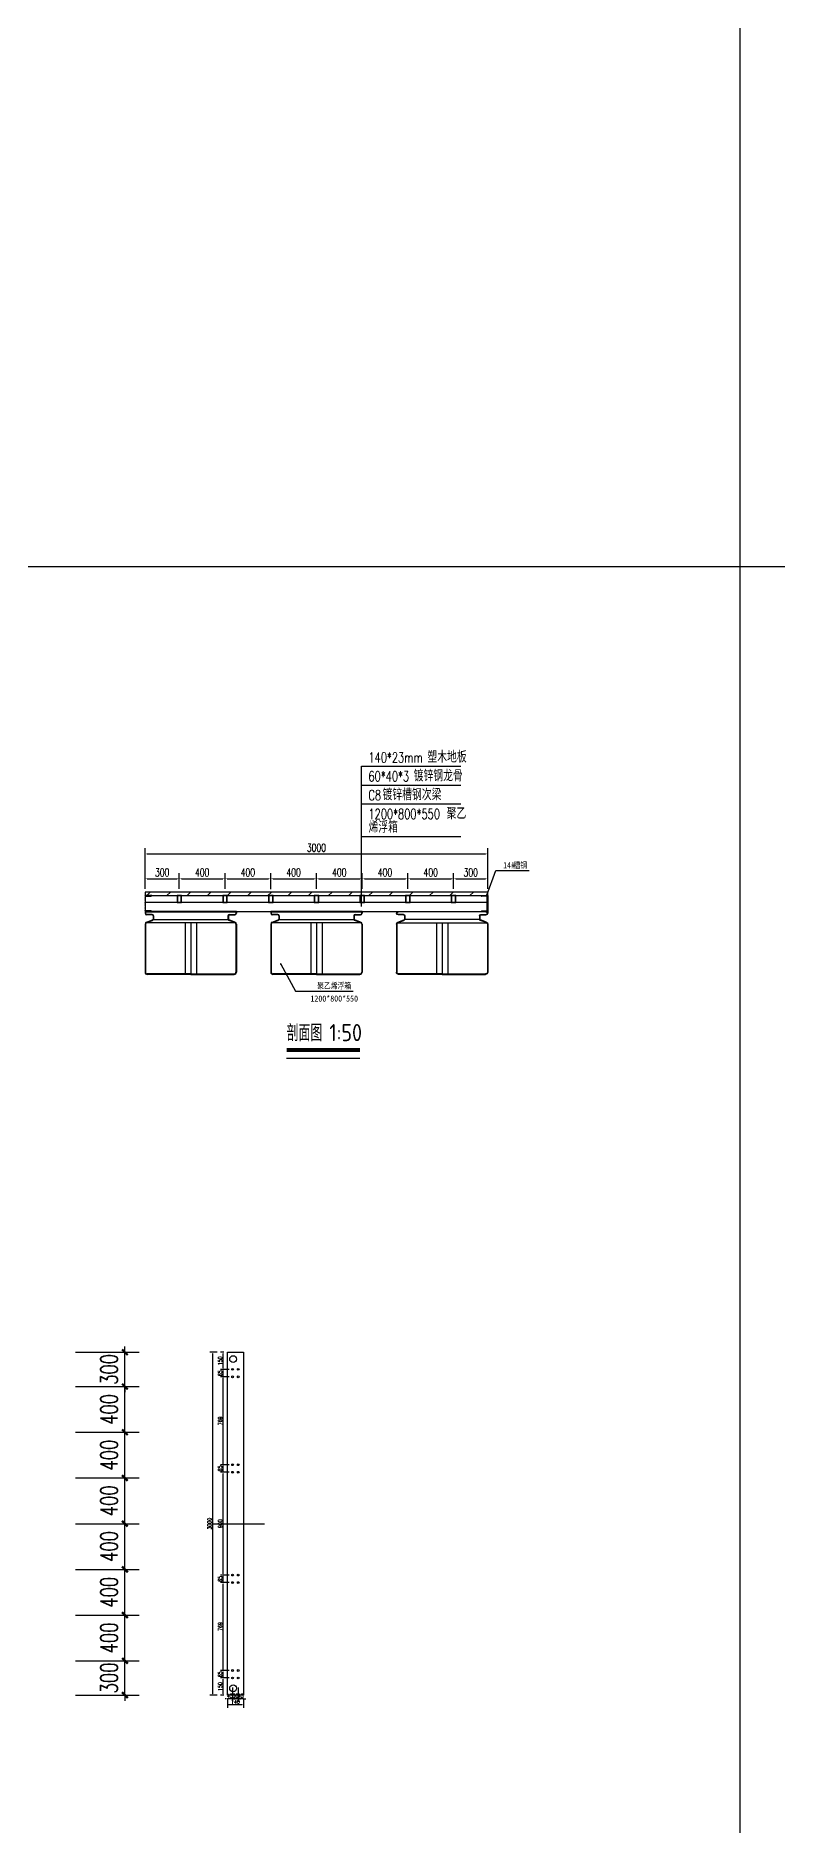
# Model space of a CAD drawing. Extents: x 1254079 to 1500931, y -102737 to 142253.
# Drawn here: x 1321807 to 1328295, y 36525 to 52182 of the extents above; entities that cross this region are included whole.
import ezdxf

# ---------------------------------------------------------------- set-up
doc = ezdxf.new("R2010")
doc.units = 0
doc.header["$LTSCALE"] = 1000
doc.header["$MEASUREMENT"] = 0
for name, color, linetype in [('14#槽钢', 3, 'Continuous'), ('DIM_LEAD', 3, 'Continuous'), ('DIM_SYMB', 3, 'Continuous'), ('PUB_DIM', 3, 'Continuous'), ('PUB_TEXT', 7, 'Continuous'), ('W-STEEL_FRAME钢架', 3, 'Continuous'), ('W-STEEL_KEEL钢龙骨', 5, 'Continuous'), ('W-WOOD_FLOOR木地板', 30, 'Continuous'), ('钢架', 90, 'Continuous')]:
    doc.layers.add(name, color=color, linetype=linetype)
doc.styles.add('-宋体', font='', dxfattribs={"width": 0.8})
doc.styles.add('_TCH_DIM', font='SIMPLEX', dxfattribs={"bigfont": 'GBCBIG'})
doc.styles.add('_TCH_DIM_T3', font='SIMPLEX', dxfattribs={"width": 0.705882, "bigfont": 'GBCBIG'})
doc.styles.get("Standard").update_dxf_attribs({"font": 'gbenor.shx', "bigfont": 'gbcbig.shx'})
doc.styles.add('STANDARD_T3', font='simplex.shx', dxfattribs={"width": 0.7, "bigfont": 'gbcbig.shx'})
doc.styles.get('-宋体').set_extended_font_data('SimSun')
doc.dimstyles.new('_TCH_ARCH&&50', dxfattribs={"dimtxt": 148.75, "dimasz": 50, "dimexe": 125, "dimexo": 150, "dimgap": 63.125, "dimtad": 1, "dimdec": 0, "dimzin": 0, "dimdsep": 46, "dimtxsty": '_TCH_DIM_T3', "dimblk": 'ARCHTICK', "dimcen": 0.09, "dimclrt": 7, "dimazin": 2, "dimtfac": 1, "dimtdec": 0, "dimtix": 1, "dimtmove": 2, "dimatfit": 3, "dimfxl": 0, "dimtolj": 1, "dimtzin": 0, "dimarcsym": 0})
doc.dimstyles.new('W&&10', dxfattribs={"dimtxt": 35, "dimasz": 10, "dimexe": 25, "dimexo": 30, "dimgap": 10, "dimtad": 1, "dimdec": 0, "dimzin": 0, "dimdsep": 46, "dimtxsty": 'STANDARD_T3', "dimcen": 0.09, "dimclrd": 1, "dimclre": 1, "dimclrt": 7, "dimazin": 2, "dimtfac": 1, "dimtdec": 0, "dimtix": 1, "dimtmove": 2, "dimatfit": 3, "dimfxl": 0, "dimtolj": 1, "dimtzin": 0, "dimarcsym": 0})
doc.dimstyles.new('W&&20', dxfattribs={"dimtxt": 70, "dimasz": 20, "dimexe": 50, "dimexo": 60, "dimgap": 20, "dimtad": 1, "dimdec": 0, "dimzin": 0, "dimdsep": 46, "dimtxsty": 'STANDARD_T3', "dimcen": 0.09, "dimclrd": 1, "dimclre": 1, "dimclrt": 7, "dimazin": 2, "dimtfac": 1, "dimtdec": 0, "dimtix": 1, "dimtmove": 2, "dimatfit": 3, "dimfxl": 0, "dimtolj": 1, "dimtzin": 0, "dimarcsym": 0})

# ---------------------------------------------------------------- blocks, each defined once
blk = doc.blocks.new('*U24')
at = {"layer": '14#槽钢'}
blk.add_lwpolyline([(0, 29946), (0, -29946)], dxfattribs=at)
blk = doc.blocks.new('*U25')
at = {"layer": '14#槽钢', "color": 0, "linetype": 'ByBlock', "lineweight": -2, "transparency": 16777216}
blk.add_blockref('*U24', (43523, 0), dxfattribs=at)
blk = doc.blocks.new('*D241')
at = {"layer": 'Defpoints', "color": 0, "transparency": 16777216}
for p in [(1323448, 37813), (1323529, 37813), (1323484, 37663)]:
    blk.add_point(p, dxfattribs=at)
at = {"layer": 'W-STEEL_FRAME钢架', "color": 1, "lineweight": -2, "transparency": 16777216}
for p, q in [((1323499, 37813), (1323423, 37813)), ((1323448, 37673), (1323448, 37803)), ((1323454, 37663), (1323423, 37663))]:
    blk.add_line(p, q, dxfattribs=at)
at = {"layer": 'W-STEEL_FRAME钢架', "color": 1, "transparency": 16777216}
for points in [[(1323446, 37803), (1323449, 37803), (1323448, 37813)], [(1323446, 37673), (1323449, 37673), (1323448, 37663)]]:
    blk.add_solid(points, dxfattribs=at)
at = {"layer": 'W-STEEL_FRAME钢架', "color": 7, "transparency": 16777216, "insert": (1323420, 37738), "char_height": 35, "attachment_point": 5, "rotation": 90, "style": 'STANDARD_T3'}
blk.add_mtext('\\A1;150', dxfattribs=at)
blk = doc.blocks.new('*D242')
at = {"layer": 'Defpoints', "color": 0, "transparency": 16777216}
for p in [(1323448, 37878), (1323529, 37878), (1323529, 37813)]:
    blk.add_point(p, dxfattribs=at)
at = {"layer": 'W-STEEL_FRAME钢架', "color": 1, "lineweight": -2, "transparency": 16777216}
for p, q in [((1323499, 37878), (1323423, 37878)), ((1323499, 37813), (1323423, 37813)), ((1323448, 37823), (1323448, 37868))]:
    blk.add_line(p, q, dxfattribs=at)
at = {"layer": 'W-STEEL_FRAME钢架', "color": 1, "transparency": 16777216}
for points in [[(1323446, 37868), (1323449, 37868), (1323448, 37878)], [(1323446, 37823), (1323449, 37823), (1323448, 37813)]]:
    blk.add_solid(points, dxfattribs=at)
at = {"layer": 'W-STEEL_FRAME钢架', "color": 7, "transparency": 16777216, "insert": (1323420, 37846), "char_height": 35, "attachment_point": 5, "rotation": 90, "style": 'STANDARD_T3'}
blk.add_mtext('\\A1;65', dxfattribs=at)
blk = doc.blocks.new('*D243')
at = {"layer": 'Defpoints', "color": 0, "transparency": 16777216}
for p in [(1323448, 38648), (1323529, 38648), (1323529, 37878)]:
    blk.add_point(p, dxfattribs=at)
at = {"layer": 'W-STEEL_FRAME钢架', "color": 1, "lineweight": -2, "transparency": 16777216}
for p, q in [((1323499, 38648), (1323423, 38648)), ((1323448, 37888), (1323448, 38638)), ((1323499, 37878), (1323423, 37878))]:
    blk.add_line(p, q, dxfattribs=at)
at = {"layer": 'W-STEEL_FRAME钢架', "color": 1, "transparency": 16777216}
for points in [[(1323446, 38638), (1323449, 38638), (1323448, 38648)], [(1323446, 37888), (1323449, 37888), (1323448, 37878)]]:
    blk.add_solid(points, dxfattribs=at)
at = {"layer": 'W-STEEL_FRAME钢架', "color": 7, "transparency": 16777216, "insert": (1323420, 38263), "char_height": 35, "attachment_point": 5, "rotation": 90, "style": 'STANDARD_T3'}
blk.add_mtext('\\A1;769', dxfattribs=at)
blk = doc.blocks.new('*D244')
at = {"layer": 'Defpoints', "color": 0, "transparency": 16777216}
for p in [(1323448, 38713), (1323529, 38713), (1323529, 38648)]:
    blk.add_point(p, dxfattribs=at)
at = {"layer": 'W-STEEL_FRAME钢架', "color": 1, "lineweight": -2, "transparency": 16777216}
for p, q in [((1323499, 38713), (1323423, 38713)), ((1323448, 38658), (1323448, 38703)), ((1323499, 38648), (1323423, 38648))]:
    blk.add_line(p, q, dxfattribs=at)
at = {"layer": 'W-STEEL_FRAME钢架', "color": 1, "transparency": 16777216}
for points in [[(1323446, 38703), (1323449, 38703), (1323448, 38713)], [(1323446, 38658), (1323449, 38658), (1323448, 38648)]]:
    blk.add_solid(points, dxfattribs=at)
at = {"layer": 'W-STEEL_FRAME钢架', "color": 7, "transparency": 16777216, "insert": (1323420, 38680), "char_height": 35, "attachment_point": 5, "rotation": 90, "style": 'STANDARD_T3'}
blk.add_mtext('\\A1;65', dxfattribs=at)
blk = doc.blocks.new('*D245')
at = {"layer": 'Defpoints', "color": 0, "transparency": 16777216}
for p in [(1323448, 39613), (1323529, 39613), (1323529, 38713)]:
    blk.add_point(p, dxfattribs=at)
at = {"layer": 'W-STEEL_FRAME钢架', "color": 1, "lineweight": -2, "transparency": 16777216}
for p, q in [((1323499, 39613), (1323423, 39613)), ((1323448, 38723), (1323448, 39603)), ((1323499, 38713), (1323423, 38713))]:
    blk.add_line(p, q, dxfattribs=at)
at = {"layer": 'W-STEEL_FRAME钢架', "color": 1, "transparency": 16777216}
for points in [[(1323446, 39603), (1323449, 39603), (1323448, 39613)], [(1323446, 38723), (1323449, 38723), (1323448, 38713)]]:
    blk.add_solid(points, dxfattribs=at)
at = {"layer": 'W-STEEL_FRAME钢架', "color": 7, "transparency": 16777216, "insert": (1323420, 39163), "char_height": 35, "attachment_point": 5, "rotation": 90, "style": 'STANDARD_T3'}
blk.add_mtext('\\A1;900', dxfattribs=at)
blk = doc.blocks.new('*D246')
at = {"layer": 'Defpoints', "color": 0, "transparency": 16777216}
for p in [(1323448, 40513), (1323529, 40513), (1323529, 40448)]:
    blk.add_point(p, dxfattribs=at)
at = {"layer": 'W-STEEL_FRAME钢架', "color": 1, "lineweight": -2, "transparency": 16777216}
for p, q in [((1323499, 40513), (1323423, 40513)), ((1323499, 40448), (1323423, 40448)), ((1323448, 40458), (1323448, 40503))]:
    blk.add_line(p, q, dxfattribs=at)
at = {"layer": 'W-STEEL_FRAME钢架', "color": 1, "transparency": 16777216}
for points in [[(1323446, 40503), (1323449, 40503), (1323448, 40513)], [(1323446, 40458), (1323449, 40458), (1323448, 40448)]]:
    blk.add_solid(points, dxfattribs=at)
at = {"layer": 'W-STEEL_FRAME钢架', "color": 7, "transparency": 16777216, "insert": (1323420, 40480), "char_height": 35, "attachment_point": 5, "rotation": 90, "style": 'STANDARD_T3'}
blk.add_mtext('\\A1;65', dxfattribs=at)
blk = doc.blocks.new('*D247')
at = {"layer": 'Defpoints', "color": 0, "transparency": 16777216}
for p in [(1323448, 40663), (1323484, 40663), (1323529, 40513)]:
    blk.add_point(p, dxfattribs=at)
at = {"layer": 'W-STEEL_FRAME钢架', "color": 1, "lineweight": -2, "transparency": 16777216}
for p, q in [((1323454, 40663), (1323423, 40663)), ((1323448, 40523), (1323448, 40653)), ((1323499, 40513), (1323423, 40513))]:
    blk.add_line(p, q, dxfattribs=at)
at = {"layer": 'W-STEEL_FRAME钢架', "color": 1, "transparency": 16777216}
for points in [[(1323446, 40653), (1323449, 40653), (1323448, 40663)], [(1323446, 40523), (1323449, 40523), (1323448, 40513)]]:
    blk.add_solid(points, dxfattribs=at)
at = {"layer": 'W-STEEL_FRAME钢架', "color": 7, "transparency": 16777216, "insert": (1323420, 40588), "char_height": 35, "attachment_point": 5, "rotation": 90, "style": 'STANDARD_T3'}
blk.add_mtext('\\A1;150', dxfattribs=at)
blk = doc.blocks.new('*D248')
at = {"layer": 'Defpoints', "color": 0, "transparency": 16777216}
for p in [(1323484, 37663), (1323484, 37578), (1323624, 37663)]:
    blk.add_point(p, dxfattribs=at)
at = {"layer": 'W-STEEL_FRAME钢架', "color": 1, "lineweight": -2, "transparency": 16777216}
for p, q in [((1323484, 37633), (1323484, 37553)), ((1323614, 37578), (1323494, 37578)), ((1323624, 37633), (1323624, 37553))]:
    blk.add_line(p, q, dxfattribs=at)
at = {"layer": 'W-STEEL_FRAME钢架', "color": 1, "transparency": 16777216}
for points in [[(1323494, 37579), (1323494, 37576), (1323484, 37578)], [(1323614, 37579), (1323614, 37576), (1323624, 37578)]]:
    blk.add_solid(points, dxfattribs=at)
at = {"layer": 'W-STEEL_FRAME钢架', "color": 7, "transparency": 16777216, "insert": (1323554, 37605), "char_height": 35, "attachment_point": 5, "style": 'STANDARD_T3'}
blk.add_mtext('\\A1;140', dxfattribs=at)
blk = doc.blocks.new('*D249')
at = {"layer": 'Defpoints', "color": 0, "transparency": 16777216}
for p in [(1323579, 37813), (1323579, 37630), (1323624, 37663)]:
    blk.add_point(p, dxfattribs=at)
at = {"layer": 'W-STEEL_FRAME钢架', "color": 1, "lineweight": -2, "transparency": 16777216}
for p, q in [((1323569, 37630), (1323559, 37630)), ((1323579, 37730), (1323579, 37605)), ((1323624, 37630), (1323579, 37630)), ((1323624, 37633), (1323624, 37605)), ((1323634, 37630), (1323644, 37630))]:
    blk.add_line(p, q, dxfattribs=at)
at = {"layer": 'W-STEEL_FRAME钢架', "color": 1, "transparency": 16777216}
for points in [[(1323569, 37632), (1323569, 37629), (1323579, 37630)], [(1323634, 37632), (1323634, 37629), (1323624, 37630)]]:
    blk.add_solid(points, dxfattribs=at)
at = {"layer": 'W-STEEL_FRAME钢架', "color": 7, "transparency": 16777216, "insert": (1323601, 37658), "char_height": 35, "attachment_point": 5, "style": 'STANDARD_T3'}
blk.add_mtext('\\A1;45', dxfattribs=at)
blk = doc.blocks.new('*D250')
at = {"layer": 'Defpoints', "color": 0, "transparency": 16777216}
for p in [(1323529, 37813), (1323579, 37813), (1323529, 37630)]:
    blk.add_point(p, dxfattribs=at)
at = {"layer": 'W-STEEL_FRAME钢架', "color": 1, "lineweight": -2, "transparency": 16777216}
for p, q in [((1323519, 37630), (1323509, 37630)), ((1323529, 37730), (1323529, 37605)), ((1323579, 37630), (1323529, 37630)), ((1323579, 37730), (1323579, 37605)), ((1323589, 37630), (1323599, 37630))]:
    blk.add_line(p, q, dxfattribs=at)
at = {"layer": 'W-STEEL_FRAME钢架', "color": 1, "transparency": 16777216}
for points in [[(1323519, 37632), (1323519, 37629), (1323529, 37630)], [(1323589, 37632), (1323589, 37629), (1323579, 37630)]]:
    blk.add_solid(points, dxfattribs=at)
at = {"layer": 'W-STEEL_FRAME钢架', "color": 7, "transparency": 16777216, "insert": (1323554, 37658), "char_height": 35, "attachment_point": 5, "style": 'STANDARD_T3'}
blk.add_mtext('\\A1;50', dxfattribs=at)
blk = doc.blocks.new('*D171')
at = {"layer": 'Defpoints', "color": 0, "transparency": 16777216}
for p in [(1323529, 37813), (1323484, 37663), (1323484, 37630)]:
    blk.add_point(p, dxfattribs=at)
at = {"layer": 'W-STEEL_FRAME钢架', "color": 1, "lineweight": -2, "transparency": 16777216}
for p, q in [((1323474, 37630), (1323464, 37630)), ((1323484, 37633), (1323484, 37605)), ((1323529, 37630), (1323484, 37630)), ((1323529, 37730), (1323529, 37605)), ((1323539, 37630), (1323549, 37630))]:
    blk.add_line(p, q, dxfattribs=at)
at = {"layer": 'W-STEEL_FRAME钢架', "color": 1, "transparency": 16777216}
for points in [[(1323474, 37632), (1323474, 37629), (1323484, 37630)], [(1323539, 37632), (1323539, 37629), (1323529, 37630)]]:
    blk.add_solid(points, dxfattribs=at)
at = {"layer": 'W-STEEL_FRAME钢架', "color": 7, "transparency": 16777216, "insert": (1323506, 37658), "char_height": 35, "attachment_point": 5, "style": 'STANDARD_T3'}
blk.add_mtext('\\A1;45', dxfattribs=at)
blk = doc.blocks.new('*D172')
at = {"layer": 'Defpoints', "color": 0, "transparency": 16777216}
for p in [(1323355, 40663), (1323423, 40663), (1323423, 37663)]:
    blk.add_point(p, dxfattribs=at)
at = {"layer": 'W-STEEL_FRAME钢架', "color": 1, "lineweight": -2, "transparency": 16777216}
for p, q in [((1323393, 40663), (1323330, 40663)), ((1323355, 37673), (1323355, 40653)), ((1323393, 37663), (1323330, 37663))]:
    blk.add_line(p, q, dxfattribs=at)
at = {"layer": 'W-STEEL_FRAME钢架', "color": 1, "transparency": 16777216}
for points in [[(1323353, 40653), (1323356, 40653), (1323355, 40663)], [(1323353, 37673), (1323356, 37673), (1323355, 37663)]]:
    blk.add_solid(points, dxfattribs=at)
at = {"layer": 'W-STEEL_FRAME钢架', "color": 7, "transparency": 16777216, "insert": (1323327, 39163), "char_height": 35, "attachment_point": 5, "rotation": 90, "style": 'STANDARD_T3'}
blk.add_mtext('\\A1;3000', dxfattribs=at)
blk = doc.blocks.new('*D251')
at = {"layer": 'Defpoints', "color": 0, "transparency": 16777216}
for p in [(1323448, 39678), (1323529, 39678), (1323529, 39613)]:
    blk.add_point(p, dxfattribs=at)
at = {"layer": 'W-STEEL_FRAME钢架', "color": 1, "lineweight": -2, "transparency": 16777216}
for p, q in [((1323499, 39678), (1323423, 39678)), ((1323499, 39613), (1323423, 39613)), ((1323448, 39623), (1323448, 39668))]:
    blk.add_line(p, q, dxfattribs=at)
at = {"layer": 'W-STEEL_FRAME钢架', "color": 1, "transparency": 16777216}
for points in [[(1323446, 39668), (1323449, 39668), (1323448, 39678)], [(1323446, 39623), (1323449, 39623), (1323448, 39613)]]:
    blk.add_solid(points, dxfattribs=at)
at = {"layer": 'W-STEEL_FRAME钢架', "color": 7, "transparency": 16777216, "insert": (1323420, 39646), "char_height": 35, "attachment_point": 5, "rotation": 90, "style": 'STANDARD_T3'}
blk.add_mtext('\\A1;65', dxfattribs=at)
blk = doc.blocks.new('*D252')
at = {"layer": 'Defpoints', "color": 0, "transparency": 16777216}
for p in [(1323448, 40448), (1323484, 40448), (1323529, 39678)]:
    blk.add_point(p, dxfattribs=at)
at = {"layer": 'W-STEEL_FRAME钢架', "color": 1, "lineweight": -2, "transparency": 16777216}
for p, q in [((1323454, 40448), (1323423, 40448)), ((1323448, 39688), (1323448, 40438)), ((1323499, 39678), (1323423, 39678))]:
    blk.add_line(p, q, dxfattribs=at)
at = {"layer": 'W-STEEL_FRAME钢架', "color": 1, "transparency": 16777216}
for points in [[(1323446, 40438), (1323449, 40438), (1323448, 40448)], [(1323446, 39688), (1323449, 39688), (1323448, 39678)]]:
    blk.add_solid(points, dxfattribs=at)
at = {"layer": 'W-STEEL_FRAME钢架', "color": 7, "transparency": 16777216, "insert": (1323420, 40063), "char_height": 35, "attachment_point": 5, "rotation": 90, "style": 'STANDARD_T3'}
blk.add_mtext('\\A1;769', dxfattribs=at)
blk = doc.blocks.new('14a槽钢')
at = {"layer": '钢架'}
h = blk.add_hatch(dxfattribs=at)
h.set_pattern_fill('STEEL', color=4, scale=10)
h.set_pattern_definition([(50.389312, (-1352470.2, 1293523.579), (-9.2899201, 11.2253202), []), (50.389312, (-1352470.2, 1293531.516), (-9.2899201, 11.2253202), [])])
edge = h.paths.add_edge_path()
edge.add_ellipse((-1332250, 1115678), major_axis=(-3.26, 5.03), ratio=0.900468, start_angle=55.3931, end_angle=130.6069)
edge.add_line((-1332252, 1115673), (-1332208, 1115673))
edge.add_ellipse((-1332208, 1115667), major_axis=(0, 6), ratio=0.827586, start_angle=270, end_angle=360, ccw=False)
edge.add_line((-1332203, 1115667), (-1332203, 1115551))
edge.add_ellipse((-1332208, 1115551), major_axis=(0, 6), ratio=0.827586, start_angle=180, end_angle=270, ccw=False)
edge.add_line((-1332208, 1115545), (-1332251, 1115545))
edge.add_ellipse((-1332250, 1115540), major_axis=(3.82, 3.82), ratio=1, start_angle=49.2445, end_angle=141.5341)
edge.add_line((-1332256, 1115539), (-1332198, 1115539))
edge.add_line((-1332198, 1115539), (-1332198, 1115679))
edge.add_line((-1332198, 1115679), (-1332256, 1115679))
for p, q in [((-1332256, 1115679, 0), (-1332198, 1115679, 0)), ((-1332208, 1115673, 0), (-1332251, 1115673, 0)), ((-1332246, 1115679, 0), (-1332246, 1115679, 0)), ((-1332203, 1115551, 0), (-1332203, 1115667, 0)), ((-1332198, 1115679, 0), (-1332198, 1115539, 0)), ((-1332198, 1115539, 0), (-1332256, 1115539, 0)), ((-1332251, 1115545, 0), (-1332208, 1115545, 0)), ((-1332246, 1115539, 0), (-1332246, 1115539, 0))]:
    blk.add_line(p, q, dxfattribs=at)
for centre, start_param, end_param in [((-1332251, 1115679, 0), 1.570796, 3.141593), ((-1332208, 1115667, 0), 4.712389, 6.283185), ((-1332208, 1115667, 0), 4.712389, 6.283185), ((-1332251, 1115539, 0), 0, 1.570796), ((-1332208, 1115551, 0), 3.141593, 4.712389)]:
    blk.add_ellipse(centre, major_axis=(0, 6), ratio=0.827586, start_param=start_param, end_param=end_param, dxfattribs=at)
blk = doc.blocks.new('*D154')
at = {"color": 1, "lineweight": -2, "transparency": 16777216}
for p, q in [((1322763, 44749), (1322763, 45073)), ((1322783, 45023), (1325743, 45023)), ((1325763, 44749), (1325763, 45073))]:
    blk.add_line(p, q, dxfattribs=at)
at = {"color": 1, "transparency": 16777216}
for points in [[(1322783, 45026), (1322783, 45020), (1322763, 45023)], [(1325743, 45026), (1325743, 45020), (1325763, 45023)]]:
    blk.add_solid(points, dxfattribs=at)
at = {"layer": 'Defpoints', "color": 0, "transparency": 16777216}
for p in [(1325763, 45023), (1322763, 44689), (1325763, 44689)]:
    blk.add_point(p, dxfattribs=at)
at = {"color": 7, "transparency": 16777216, "insert": (1324263, 45078), "char_height": 70, "attachment_point": 5, "style": 'STANDARD_T3'}
blk.add_mtext('\\A1;3000', dxfattribs=at)
blk = doc.blocks.new('ganglonggu')
at = {"layer": 'W-STEEL_KEEL钢龙骨'}
for points in [[(-1338169, 1115605), (-1338129, 1115605), (-1338129, 1115665), (-1338169, 1115665)], [(-1338166, 1115608), (-1338132, 1115608), (-1338132, 1115662), (-1338166, 1115662)]]:
    blk.add_lwpolyline(points, close=True, dxfattribs=at)
blk = doc.blocks.new('*U34')
blk.add_blockref('ganglonggu', (1338149, -1115635))
blk = doc.blocks.new('*U35')
at = {"layer": 'W-STEEL_KEEL钢龙骨', "color": 0, "linetype": 'ByBlock', "lineweight": -2}
for p in [(0, 0), (400, 0), (800, 0), (1200, 0), (1600, 0), (2000, 0)]:
    blk.add_blockref('*U34', p, dxfattribs=at)
at = {"layer": 'W-STEEL_KEEL钢龙骨', "color": 0, "linetype": 'ByBlock', "lineweight": -2, "transparency": 16777216}
blk.add_blockref('*U34', (2400, 0), dxfattribs=at)
blk = doc.blocks.new('*D155')
at = {"layer": 'Defpoints', "color": 0, "transparency": 16777216}
for p in [(1323063, 44806), (1322763, 44659), (1323063, 44659)]:
    blk.add_point(p, dxfattribs=at)
at = {"layer": 'PUB_DIM', "color": 1, "lineweight": -2, "transparency": 16777216}
for p, q in [((1322763, 44719), (1322763, 44856)), ((1322783, 44806), (1323043, 44806)), ((1323063, 44719), (1323063, 44856))]:
    blk.add_line(p, q, dxfattribs=at)
at = {"layer": 'PUB_DIM', "color": 1, "transparency": 16777216}
for points in [[(1322783, 44809), (1322783, 44802), (1322763, 44806)], [(1323043, 44809), (1323043, 44802), (1323063, 44806)]]:
    blk.add_solid(points, dxfattribs=at)
at = {"layer": 'PUB_DIM', "color": 7, "transparency": 16777216, "insert": (1322913, 44861), "char_height": 70, "attachment_point": 5, "style": 'STANDARD_T3'}
blk.add_mtext('\\A1;300', dxfattribs=at)
blk = doc.blocks.new('*D156')
at = {"layer": 'Defpoints', "color": 0, "transparency": 16777216}
for p in [(1323463, 44806), (1323063, 44659), (1323463, 44659)]:
    blk.add_point(p, dxfattribs=at)
at = {"layer": 'PUB_DIM', "color": 1, "lineweight": -2, "transparency": 16777216}
for p, q in [((1323063, 44719), (1323063, 44856)), ((1323083, 44806), (1323443, 44806)), ((1323463, 44719), (1323463, 44856))]:
    blk.add_line(p, q, dxfattribs=at)
at = {"layer": 'PUB_DIM', "color": 1, "transparency": 16777216}
for points in [[(1323083, 44809), (1323083, 44802), (1323063, 44806)], [(1323443, 44809), (1323443, 44802), (1323463, 44806)]]:
    blk.add_solid(points, dxfattribs=at)
at = {"layer": 'PUB_DIM', "color": 7, "transparency": 16777216, "insert": (1323263, 44861), "char_height": 70, "attachment_point": 5, "style": 'STANDARD_T3'}
blk.add_mtext('\\A1;400', dxfattribs=at)
blk = doc.blocks.new('*D157')
at = {"layer": 'Defpoints', "color": 0, "transparency": 16777216}
for p in [(1323863, 44806), (1323463, 44659), (1323863, 44656)]:
    blk.add_point(p, dxfattribs=at)
at = {"layer": 'PUB_DIM', "color": 1, "lineweight": -2, "transparency": 16777216}
for p, q in [((1323463, 44719), (1323463, 44856)), ((1323483, 44806), (1323843, 44806)), ((1323863, 44716), (1323863, 44856))]:
    blk.add_line(p, q, dxfattribs=at)
at = {"layer": 'PUB_DIM', "color": 1, "transparency": 16777216}
for points in [[(1323483, 44809), (1323483, 44802), (1323463, 44806)], [(1323843, 44809), (1323843, 44802), (1323863, 44806)]]:
    blk.add_solid(points, dxfattribs=at)
at = {"layer": 'PUB_DIM', "color": 7, "transparency": 16777216, "insert": (1323663, 44861), "char_height": 70, "attachment_point": 5, "style": 'STANDARD_T3'}
blk.add_mtext('\\A1;400', dxfattribs=at)
blk = doc.blocks.new('*D158')
at = {"layer": 'Defpoints', "color": 0, "transparency": 16777216}
for p in [(1324263, 44806), (1323863, 44656), (1324263, 44659)]:
    blk.add_point(p, dxfattribs=at)
at = {"layer": 'PUB_DIM', "color": 1, "lineweight": -2, "transparency": 16777216}
for p, q in [((1323863, 44716), (1323863, 44856)), ((1323883, 44806), (1324243, 44806)), ((1324263, 44719), (1324263, 44856))]:
    blk.add_line(p, q, dxfattribs=at)
at = {"layer": 'PUB_DIM', "color": 1, "transparency": 16777216}
for points in [[(1323883, 44809), (1323883, 44802), (1323863, 44806)], [(1324243, 44809), (1324243, 44802), (1324263, 44806)]]:
    blk.add_solid(points, dxfattribs=at)
at = {"layer": 'PUB_DIM', "color": 7, "transparency": 16777216, "insert": (1324063, 44861), "char_height": 70, "attachment_point": 5, "style": 'STANDARD_T3'}
blk.add_mtext('\\A1;400', dxfattribs=at)
blk = doc.blocks.new('*D159')
at = {"layer": 'Defpoints', "color": 0, "transparency": 16777216}
for p in [(1324663, 44806), (1324263, 44659), (1324663, 44659)]:
    blk.add_point(p, dxfattribs=at)
at = {"layer": 'PUB_DIM', "color": 1, "lineweight": -2, "transparency": 16777216}
for p, q in [((1324263, 44719), (1324263, 44856)), ((1324283, 44806), (1324643, 44806)), ((1324663, 44719), (1324663, 44856))]:
    blk.add_line(p, q, dxfattribs=at)
at = {"layer": 'PUB_DIM', "color": 1, "transparency": 16777216}
for points in [[(1324283, 44809), (1324283, 44802), (1324263, 44806)], [(1324643, 44809), (1324643, 44802), (1324663, 44806)]]:
    blk.add_solid(points, dxfattribs=at)
at = {"layer": 'PUB_DIM', "color": 7, "transparency": 16777216, "insert": (1324463, 44861), "char_height": 70, "attachment_point": 5, "style": 'STANDARD_T3'}
blk.add_mtext('\\A1;400', dxfattribs=at)
blk = doc.blocks.new('*D160')
at = {"layer": 'Defpoints', "color": 0, "transparency": 16777216}
for p in [(1325063, 44806), (1324663, 44659), (1325063, 44659)]:
    blk.add_point(p, dxfattribs=at)
at = {"layer": 'PUB_DIM', "color": 1, "lineweight": -2, "transparency": 16777216}
for p, q in [((1324663, 44719), (1324663, 44856)), ((1324683, 44806), (1325043, 44806)), ((1325063, 44719), (1325063, 44856))]:
    blk.add_line(p, q, dxfattribs=at)
at = {"layer": 'PUB_DIM', "color": 1, "transparency": 16777216}
for points in [[(1324683, 44809), (1324683, 44802), (1324663, 44806)], [(1325043, 44809), (1325043, 44802), (1325063, 44806)]]:
    blk.add_solid(points, dxfattribs=at)
at = {"layer": 'PUB_DIM', "color": 7, "transparency": 16777216, "insert": (1324863, 44861), "char_height": 70, "attachment_point": 5, "style": 'STANDARD_T3'}
blk.add_mtext('\\A1;400', dxfattribs=at)
blk = doc.blocks.new('*D161')
at = {"layer": 'Defpoints', "color": 0, "transparency": 16777216}
for p in [(1325463, 44806), (1325063, 44659), (1325463, 44659)]:
    blk.add_point(p, dxfattribs=at)
at = {"layer": 'PUB_DIM', "color": 1, "lineweight": -2, "transparency": 16777216}
for p, q in [((1325063, 44719), (1325063, 44856)), ((1325083, 44806), (1325443, 44806)), ((1325463, 44719), (1325463, 44856))]:
    blk.add_line(p, q, dxfattribs=at)
at = {"layer": 'PUB_DIM', "color": 1, "transparency": 16777216}
for points in [[(1325083, 44809), (1325083, 44802), (1325063, 44806)], [(1325443, 44809), (1325443, 44802), (1325463, 44806)]]:
    blk.add_solid(points, dxfattribs=at)
at = {"layer": 'PUB_DIM', "color": 7, "transparency": 16777216, "insert": (1325263, 44861), "char_height": 70, "attachment_point": 5, "style": 'STANDARD_T3'}
blk.add_mtext('\\A1;400', dxfattribs=at)
blk = doc.blocks.new('*D162')
at = {"layer": 'Defpoints', "color": 0, "transparency": 16777216}
for p in [(1325763, 44806), (1325463, 44659), (1325763, 44659)]:
    blk.add_point(p, dxfattribs=at)
at = {"layer": 'PUB_DIM', "color": 1, "lineweight": -2, "transparency": 16777216}
for p, q in [((1325463, 44719), (1325463, 44856)), ((1325483, 44806), (1325743, 44806)), ((1325763, 44719), (1325763, 44856))]:
    blk.add_line(p, q, dxfattribs=at)
at = {"layer": 'PUB_DIM', "color": 1, "transparency": 16777216}
for points in [[(1325483, 44809), (1325483, 44802), (1325463, 44806)], [(1325743, 44809), (1325743, 44802), (1325763, 44806)]]:
    blk.add_solid(points, dxfattribs=at)
at = {"layer": 'PUB_DIM', "color": 7, "transparency": 16777216, "insert": (1325613, 44861), "char_height": 70, "attachment_point": 5, "style": 'STANDARD_T3'}
blk.add_mtext('\\A1;300', dxfattribs=at)
blk = doc.blocks.new('_ArchTick')
at = {"color": 0, "linetype": 'ByBlock', "const_width": 0.4}
blk.add_lwpolyline([(-0.5, -0.5), (0.5, 0.5)], dxfattribs=at)
blk = doc.blocks.new('*D1126')
at = {"layer": 'Defpoints', "color": 0, "transparency": 16777216}
for p in [(1322006, 37963), (1322587, 37963), (1322006, 37663)]:
    blk.add_point(p, dxfattribs=at)
at = {"layer": 'PUB_DIM', "color": 0, "lineweight": -2, "transparency": 16777216}
for p, q in [((1322156, 37963), (1322712, 37963)), ((1322587, 37963), (1322587, 38013)), ((1322587, 37663), (1322587, 37963)), ((1322156, 37663), (1322712, 37663)), ((1322587, 37663), (1322587, 37613))]:
    blk.add_line(p, q, dxfattribs=at)
at = {"layer": 'PUB_DIM', "color": 0, "lineweight": -2, "transparency": 16777216, "xscale": 50, "yscale": 50, "zscale": 50}
for p, rotation in [((1322587, 37963), 269.9992561467271), ((1322587, 37663), 89.9992561467271)]:
    blk.add_blockref('_ArchTick', p, dxfattribs=dict(at, rotation=rotation))
at = {"layer": 'PUB_DIM', "color": 7, "transparency": 16777216, "insert": (1322449, 37813), "char_height": 148.8, "attachment_point": 5, "rotation": 89.9993, "style": '_TCH_DIM_T3'}
blk.add_mtext('\\A1;300', dxfattribs=at)
blk = doc.blocks.new('*D1127')
at = {"layer": 'Defpoints', "color": 0, "transparency": 16777216}
for p in [(1322006, 38363), (1322587, 38363), (1322006, 37963)]:
    blk.add_point(p, dxfattribs=at)
at = {"layer": 'PUB_DIM', "color": 0, "lineweight": -2, "transparency": 16777216}
for p, q in [((1322156, 38363), (1322712, 38363)), ((1322587, 37963), (1322587, 38363)), ((1322156, 37963), (1322712, 37963))]:
    blk.add_line(p, q, dxfattribs=at)
at = {"layer": 'PUB_DIM', "color": 0, "lineweight": -2, "transparency": 16777216, "xscale": 50, "yscale": 50, "zscale": 50}
for p, rotation in [((1322587, 38363), 89.99925614672695), ((1322587, 37963), 269.999256146727)]:
    blk.add_blockref('_ArchTick', p, dxfattribs=dict(at, rotation=rotation))
at = {"layer": 'PUB_DIM', "color": 7, "transparency": 16777216, "insert": (1322449, 38163), "char_height": 148.8, "attachment_point": 5, "rotation": 89.9993, "style": '_TCH_DIM_T3'}
blk.add_mtext('\\A1;400', dxfattribs=at)
blk = doc.blocks.new('*D1128')
at = {"layer": 'Defpoints', "color": 0, "transparency": 16777216}
for p in [(1322006, 38763), (1322587, 38763), (1322006, 38363)]:
    blk.add_point(p, dxfattribs=at)
at = {"layer": 'PUB_DIM', "color": 0, "lineweight": -2, "transparency": 16777216}
for p, q in [((1322156, 38763), (1322712, 38763)), ((1322587, 38363), (1322587, 38763)), ((1322156, 38363), (1322712, 38363))]:
    blk.add_line(p, q, dxfattribs=at)
at = {"layer": 'PUB_DIM', "color": 0, "lineweight": -2, "transparency": 16777216, "xscale": 50, "yscale": 50, "zscale": 50}
for p, rotation in [((1322587, 38763), 89.99925614673225), ((1322587, 38363), 269.9992561467323)]:
    blk.add_blockref('_ArchTick', p, dxfattribs=dict(at, rotation=rotation))
at = {"layer": 'PUB_DIM', "color": 7, "transparency": 16777216, "insert": (1322449, 38563), "char_height": 148.8, "attachment_point": 5, "rotation": 89.9993, "style": '_TCH_DIM_T3'}
blk.add_mtext('\\A1;400', dxfattribs=at)
blk = doc.blocks.new('*D1129')
at = {"layer": 'Defpoints', "color": 0, "transparency": 16777216}
for p in [(1322006, 39163), (1322587, 39163), (1322006, 38763)]:
    blk.add_point(p, dxfattribs=at)
at = {"layer": 'PUB_DIM', "color": 0, "lineweight": -2, "transparency": 16777216}
for p, q in [((1322156, 39163), (1322712, 39163)), ((1322587, 38763), (1322587, 39163)), ((1322156, 38763), (1322712, 38763))]:
    blk.add_line(p, q, dxfattribs=at)
at = {"layer": 'PUB_DIM', "color": 0, "lineweight": -2, "transparency": 16777216, "xscale": 50, "yscale": 50, "zscale": 50}
for p, rotation in [((1322587, 39163), 89.99925614673371), ((1322587, 38763), 269.9992561467337)]:
    blk.add_blockref('_ArchTick', p, dxfattribs=dict(at, rotation=rotation))
at = {"layer": 'PUB_DIM', "color": 7, "transparency": 16777216, "insert": (1322449, 38963), "char_height": 148.8, "attachment_point": 5, "rotation": 89.9993, "style": '_TCH_DIM_T3'}
blk.add_mtext('\\A1;400', dxfattribs=at)
blk = doc.blocks.new('*D1130')
at = {"layer": 'Defpoints', "color": 0, "transparency": 16777216}
for p in [(1322006, 39563), (1322587, 39563), (1322006, 39163)]:
    blk.add_point(p, dxfattribs=at)
at = {"layer": 'PUB_DIM', "color": 0, "lineweight": -2, "transparency": 16777216}
for p, q in [((1322156, 39563), (1322712, 39563)), ((1322587, 39163), (1322587, 39563)), ((1322156, 39163), (1322712, 39163))]:
    blk.add_line(p, q, dxfattribs=at)
at = {"layer": 'PUB_DIM', "color": 0, "lineweight": -2, "transparency": 16777216, "xscale": 50, "yscale": 50, "zscale": 50}
for p, rotation in [((1322587, 39563), 89.99925614673371), ((1322587, 39163), 269.9992561467337)]:
    blk.add_blockref('_ArchTick', p, dxfattribs=dict(at, rotation=rotation))
at = {"layer": 'PUB_DIM', "color": 7, "transparency": 16777216, "insert": (1322449, 39363), "char_height": 148.8, "attachment_point": 5, "rotation": 89.9993, "style": '_TCH_DIM_T3'}
blk.add_mtext('\\A1;400', dxfattribs=at)
blk = doc.blocks.new('*D1131')
at = {"layer": 'Defpoints', "color": 0, "transparency": 16777216}
for p in [(1322006, 39963), (1322587, 39963), (1322006, 39563)]:
    blk.add_point(p, dxfattribs=at)
at = {"layer": 'PUB_DIM', "color": 0, "lineweight": -2, "transparency": 16777216}
for p, q in [((1322156, 39963), (1322712, 39963)), ((1322587, 39563), (1322587, 39963)), ((1322156, 39563), (1322712, 39563))]:
    blk.add_line(p, q, dxfattribs=at)
at = {"layer": 'PUB_DIM', "color": 0, "lineweight": -2, "transparency": 16777216, "xscale": 50, "yscale": 50, "zscale": 50}
for p, rotation in [((1322587, 39963), 89.9992561467015), ((1322587, 39563), 269.9992561467015)]:
    blk.add_blockref('_ArchTick', p, dxfattribs=dict(at, rotation=rotation))
at = {"layer": 'PUB_DIM', "color": 7, "transparency": 16777216, "insert": (1322449, 39763), "char_height": 148.8, "attachment_point": 5, "rotation": 89.9993, "style": '_TCH_DIM_T3'}
blk.add_mtext('\\A1;400', dxfattribs=at)
blk = doc.blocks.new('*D1132')
at = {"layer": 'Defpoints', "color": 0, "transparency": 16777216}
for p in [(1322006, 40363), (1322587, 40363), (1322006, 39963)]:
    blk.add_point(p, dxfattribs=at)
at = {"layer": 'PUB_DIM', "color": 0, "lineweight": -2, "transparency": 16777216}
for p, q in [((1322156, 40363), (1322712, 40363)), ((1322587, 39963), (1322587, 40363)), ((1322156, 39963), (1322712, 39963))]:
    blk.add_line(p, q, dxfattribs=at)
at = {"layer": 'PUB_DIM', "color": 0, "lineweight": -2, "transparency": 16777216, "xscale": 50, "yscale": 50, "zscale": 50}
for p, rotation in [((1322587, 40363), 89.99925614673093), ((1322587, 39963), 269.9992561467309)]:
    blk.add_blockref('_ArchTick', p, dxfattribs=dict(at, rotation=rotation))
at = {"layer": 'PUB_DIM', "color": 7, "transparency": 16777216, "insert": (1322449, 40163), "char_height": 148.8, "attachment_point": 5, "rotation": 89.9993, "style": '_TCH_DIM_T3'}
blk.add_mtext('\\A1;400', dxfattribs=at)
blk = doc.blocks.new('*D1133')
at = {"layer": 'Defpoints', "color": 0, "transparency": 16777216}
for p in [(1322006, 40663), (1322587, 40663), (1322006, 40363)]:
    blk.add_point(p, dxfattribs=at)
at = {"layer": 'PUB_DIM', "color": 0, "lineweight": -2, "transparency": 16777216}
for p, q in [((1322587, 40663), (1322587, 40713)), ((1322156, 40663), (1322712, 40663)), ((1322587, 40363), (1322587, 40663)), ((1322156, 40363), (1322712, 40363)), ((1322587, 40363), (1322587, 40313))]:
    blk.add_line(p, q, dxfattribs=at)
at = {"layer": 'PUB_DIM', "color": 0, "lineweight": -2, "transparency": 16777216, "xscale": 50, "yscale": 50, "zscale": 50}
for p, rotation in [((1322587, 40663), 269.9992561467388), ((1322587, 40363), 89.99925614673876)]:
    blk.add_blockref('_ArchTick', p, dxfattribs=dict(at, rotation=rotation))
at = {"layer": 'PUB_DIM', "color": 7, "transparency": 16777216, "insert": (1322449, 40513), "char_height": 148.8, "attachment_point": 5, "rotation": 89.9993, "style": '_TCH_DIM_T3'}
blk.add_mtext('\\A1;300', dxfattribs=at)
blk = doc.blocks.new('$matou$00000066')
for p, q in [((400, 275), (-400, 275)), ((-400, 275), (-400, 260)), ((-400, 164), (-400, -256)), ((-396, 165), (-396, -256)), ((391, 176), (-391, 176)), ((-387, 183), (-335, 201)), ((-386, 271), (386, 271)), ((-338, 249), (-386, 249)), ((-386, 179), (-334, 197)), ((-338, 245), (-385, 245)), ((-330, 237), (-330, 208)), ((-326, 237), (-326, 208)), ((-326, 205), (326, 205)), ((-50, 176), (-50, -271)), ((0, 176), (0, -271)), ((0, 176), (0, -271)), ((50, 176), (50, -271)), ((326, 237), (326, 208)), ((330, 237), (330, 208)), ((386, 179), (334, 197)), ((387, 183), (335, 201)), ((338, 249), (386, 249)), ((338, 245), (385, 245)), ((396, 165), (396, -256)), ((400, 275), (400, 260)), ((400, 164), (400, -256)), ((0, -271), (-381, -271)), ((0, -275), (-381, -275)), ((0, -271), (381, -271)), ((0, -275), (381, -275))]:
    blk.add_line(p, q)
for centre, radius, start, end in [((-385, 260), 15, 180, 270), ((-380, 164), 20, 109.1798, 180), ((-386, 260), 11, 90, 270), ((-381, 165), 15, 109.1798, 180), ((-338, 237), 12, 0, 90), ((-338, 237), 8, 0, 90), ((-338, 208), 8, 289.1798, 0), ((-338, 208), 12, 289.1798, 0), ((338, 237), 12, 90, 180), ((338, 208), 12, 180, 250.8202), ((338, 237), 8, 90, 180), ((338, 208), 8, 180, 250.8202), ((385, 260), 15, 270, 0), ((386, 260), 11, 270, 90), ((381, 165), 15, 0, 70.8202), ((380, 164), 20, 0, 70.8202), ((-381, -256), 19, 180, 270), ((-381, -256), 15, 180, 270), ((381, -256), 19, 270, 0), ((381, -256), 15, 270, 0)]:
    blk.add_arc(centre, radius, start, end)

msp = doc.modelspace()

# ---------------------------------------------------------------- hatches: boundary and pattern name
at = {"layer": 'W-WOOD_FLOOR木地板'}
h = msp.add_hatch(dxfattribs=at)
h.set_pattern_fill('木板', color=256, scale=100)
h.set_pattern_definition([(0, (2869119.51, -1090171.59), (0, 125), []), (45, (2869119.51, -1090171.59), (-88.388348, 88.388348), [])])
h.paths.add_polyline_path([(1325763, 44689.3), (1322763, 44689.3), (1322763, 44659.3), (1325763, 44659.3)])

# ---------------------------------------------------------------- linework, layer by layer
at = {"layer": '14#槽钢'}
msp.add_lwpolyline([(1284443.8, 47538.8), (1371490.4, 47538.8)], dxfattribs=at)
at = {"layer": 'DIM_LEAD'}
for p, q in [((1325752.9, 44662.4), (1325833.5, 44877.5)), ((1325833.5, 44877.5), (1326123.4, 44877.5)), ((1323950.9, 44059.5), (1324078.8, 43822.5)), ((1324078.8, 43822.5), (1324584.3, 43822.5))]:
    msp.add_line(p, q, dxfattribs=at)
at = {"layer": 'DIM_LEAD', "const_width": 8}
for points in [[(1325751.5, 44658.7, 1), (1325754.3, 44666.2, 1)], [(1323949, 44063, 1), (1323952.8, 44056, 1)]]:
    msp.add_lwpolyline(points, format="xyb", close=True, dxfattribs=at)
at = {"layer": 'DIM_SYMB'}
for p, q in [((1324658, 45176.9), (1324658, 45791.1)), ((1324658, 45791.1), (1325525.1, 45791.1)), ((1324658, 45626.3), (1325525.1, 45626.3)), ((1324658, 45461.4), (1325525.1, 45461.4)), ((1324658, 44563.1), (1324658, 45176.9)), ((1324658, 45176.9), (1325525.1, 45176.9))]:
    msp.add_line(p, q, dxfattribs=at)
at = {"layer": 'DIM_SYMB', "const_width": 35}
msp.add_lwpolyline([(1324001.8, 43306.8), (1324643.4, 43306.8)], dxfattribs=at)
at = {"layer": 'DIM_SYMB'}
msp.add_lwpolyline([(1324001.8, 43236.8), (1324643.4, 43236.8)], dxfattribs=at)
at = {"layer": 'W-STEEL_FRAME钢架'}
msp.add_line((1323354.7, 39163.1), (1323807.2, 39163.1), dxfattribs=at)
for points in [[(1322763, 44519.3), (1325763, 44519.3), (1325763, 44599.3), (1322763, 44599.3)], [(1323483.9, 37663.1), (1323483.9, 40663.1), (1323623.9, 40663.1), (1323623.9, 37663.1)]]:
    msp.add_lwpolyline(points, close=True, dxfattribs=at)
for centre in [(1323533.9, 40603.1), (1323533.9, 37723.1)]:
    msp.add_circle(centre, 30, dxfattribs=at)
at = {"layer": 'W-STEEL_FRAME钢架', "color": 1}
for centre in [(1323528.9, 40513.1), (1323528.9, 40447.8), (1323578.9, 40513.1), (1323578.9, 40447.8), (1323528.9, 39678.4), (1323528.9, 39613.1), (1323578.9, 39678.4), (1323578.9, 39613.1), (1323528.9, 38713.1), (1323578.9, 38713.1), (1323528.9, 38647.8), (1323578.9, 38647.8), (1323528.9, 37878.4), (1323528.9, 37813.1), (1323578.9, 37878.4), (1323578.9, 37813.1)]:
    msp.add_circle(centre, 7.5, dxfattribs=at)
at = {"layer": 'W-WOOD_FLOOR木地板'}
msp.add_lwpolyline([(1322763, 44659.3), (1325763, 44659.3), (1325763, 44689.3), (1322763, 44689.3)], close=True, dxfattribs=at)

# ---------------------------------------------------------------- block references
for p in [(1323163, 44244.3), (1324263, 44244.3)]:
    msp.add_blockref('$matou$00000066', p)
at = {"yscale": -1, "rotation": 180}
msp.add_blockref('$matou$00000066', (1325362.8, 44244.3), dxfattribs=at)
at = {"layer": '14#槽钢'}
msp.add_blockref('*U25', (1284443.8, 32566), dxfattribs=at)
at = {"layer": 'W-STEEL_FRAME钢架', "xscale": -1}
msp.add_blockref('14a槽钢', (-9434.8, -1071019.7, 0), dxfattribs=at)
at = {"layer": 'W-STEEL_FRAME钢架'}
msp.add_blockref('14a槽钢', (2657960.8, -1071019.7, 0), dxfattribs=at)
at = {"layer": 'W-STEEL_KEEL钢龙骨'}
msp.add_blockref('*U35', (1323063, 44629.3), dxfattribs=at)

# ---------------------------------------------------------------- texts
at = {"layer": 'PUB_TEXT', "color": 7}
for s, height, style, width, p in [('140*23mm', 89.25, '_TCH_DIM', 0.705882, (1324717.9, 45822.6)), ('60*40*3', 89.25, '_TCH_DIM', 0.705882, (1324717.9, 45657.8)), ('C8', 89.25, '_TCH_DIM', 0.705882, (1324717.9, 45492.9)), ('1200*800*550', 89.25, '_TCH_DIM', 0.705882, (1324717.9, 45328.1)), ('14#', 53.16, '-宋体', 0.8, (1325896.8, 44898.5)), ('槽钢', 53.16, '-宋体', 0.8, (1325987.5, 44898.5)), ('聚乙烯浮箱', 53.16, '-宋体', 0.8, (1324269.1, 43843.5)), ('1200*800*550', 53.165, '-宋体', 0.8, (1324210.3, 43731.5))]:
    msp.add_text(s, height=height, dxfattribs=dict(at, style=style, width=width)).set_placement(p)
at = {"layer": 'PUB_TEXT', "color": 7, "style": '_TCH_DIM'}
for s, p in [('塑木地板', (1325233.9, 45822.6)), ('镀锌钢龙骨', (1325113.9, 45657.8)), ('镀锌槽钢次梁', (1324840.9, 45492.9)), ('聚乙', (1325401.9, 45328.1)), ('烯浮箱', (1324717.9, 45208.4))]:
    msp.add_text(s, height=101.28, dxfattribs=at).set_placement(p)
at = {"layer": 'PUB_TEXT', "color": 7}
for s, height, p in [('剖面图', 144.68, (1324001.8, 43384.8)), ('1:50', 150, (1324375.8, 43384.8))]:
    msp.add_text(s, height=height, dxfattribs=at).set_placement(p)

# ---------------------------------------------------------------- dimensions: what is measured, and where the dimension line sits
dim = msp.add_linear_dim(base=(1325762.8, 45022.9), p1=(1322763, 44689.3), p2=(1325762.8, 44689.3), dimstyle='W&&20')
dim.commit()
dim.dimension.update_dxf_attribs({"geometry": '*D154', "text_midpoint": (1324262.9, 45077.9)})
at = {"layer": 'PUB_DIM'}
for base, p1, p2, picture, middle in [((1323063, 44805.5), (1322763, 44659.3), (1323063, 44659.3), '*D155', (1322913, 44860.5)), ((1323463, 44805.5), (1323063, 44659.3), (1323463, 44659.3), '*D156', (1323263, 44860.5)), ((1323863, 44805.5), (1323463, 44659.3), (1323863, 44656.3), '*D157', (1323663, 44860.5)), ((1324263, 44805.5), (1323863, 44656.3), (1324263, 44659.3), '*D158', (1324063, 44860.5)), ((1324663, 44805.5), (1324263, 44659.3), (1324663, 44659.3), '*D159', (1324463, 44860.5)), ((1325063, 44805.5), (1324663, 44659.3), (1325063, 44659.3), '*D160', (1324863, 44860.5)), ((1325463, 44805.5), (1325063, 44659.3), (1325463, 44659.3), '*D161', (1325263, 44860.5)), ((1325763, 44805.5), (1325463, 44659.3), (1325763, 44659.3), '*D162', (1325613, 44860.5))]:
    dim = msp.add_linear_dim(base=base, p1=p1, p2=p2, dimstyle='W&&20', dxfattribs=at)
    dim.commit()
    dim.dimension.update_dxf_attribs({"geometry": picture, "text_midpoint": middle})
for p1, p2, picture, middle in [((1322006.3, 40363), (1322006.3, 40663), '*D1133', (1322449.3, 40513)), ((1322006.3, 39963), (1322006.3, 40363), '*D1132', (1322449.3, 40163)), ((1322006.3, 39563.1), (1322006.3, 39963), '*D1131', (1322449.3, 39763.1)), ((1322006.3, 39163.1), (1322006.3, 39563.1), '*D1130', (1322449.3, 39363.1)), ((1322006.3, 38763.1), (1322006.3, 39163.1), '*D1129', (1322449.3, 38963.1)), ((1322006.3, 38363.1), (1322006.3, 38763.1), '*D1128', (1322449.3, 38563.1)), ((1322006.3, 37963.1), (1322006.3, 38363.1), '*D1127', (1322449.3, 38163.1)), ((1322006.3, 37663.1), (1322006.3, 37963.1), '*D1126', (1322449.2, 37813.1))]:
    dim = msp.add_aligned_dim(p1=p1, p2=p2, distance=-580.5, dimstyle='_TCH_ARCH&&50', dxfattribs=at)
    dim.commit()
    dim.dimension.update_dxf_attribs({"geometry": picture, "text_midpoint": middle})
at = {"layer": 'W-STEEL_FRAME钢架'}
for base, p1, p2, angle, picture, middle in [((1323354.7, 40663.1), (1323422.6, 37663.1), (1323422.6, 40663.1), 90, '*D172', (1323327.2, 39163.1)), ((1323447.6, 40663.1), (1323528.9, 40513.1), (1323483.9, 40663.1), 90, '*D247', (1323420.1, 40588.1)), ((1323447.6, 40513.1), (1323528.9, 40447.8), (1323528.9, 40513.1), 90, '*D246', (1323420.1, 40480.4)), ((1323447.6, 40447.8), (1323528.9, 39678.4), (1323483.9, 40447.8), 90, '*D252', (1323420.1, 40063.1)), ((1323447.6, 39678.4), (1323528.9, 39613.1), (1323528.9, 39678.4), 90, '*D251', (1323420.1, 39645.8)), ((1323447.6, 39613.1), (1323528.9, 38713.1), (1323528.9, 39613.1), 90, '*D245', (1323420.1, 39163.1)), ((1323447.6, 38713.1), (1323528.9, 38647.8), (1323528.9, 38713.1), 90, '*D244', (1323420.1, 38680.4)), ((1323447.6, 38647.8), (1323528.9, 37878.4), (1323528.9, 38647.8), 90, '*D243', (1323420.1, 38263.1)), ((1323447.6, 37878.4), (1323528.9, 37813.1), (1323528.9, 37878.4), 90, '*D242', (1323420.1, 37845.8)), ((1323447.6, 37813.1), (1323483.9, 37663.1), (1323528.9, 37813.1), 90, '*D241', (1323420.1, 37738.1)), ((1323483.9, 37577.6), (1323623.9, 37663.1), (1323483.9, 37663.1), 180, '*D248', (1323553.9, 37605.1))]:
    dim = msp.add_linear_dim(base=base, p1=p1, p2=p2, angle=angle, dimstyle='W&&10', dxfattribs=at)
    dim.commit()
    dim.dimension.update_dxf_attribs({"geometry": picture, "text_midpoint": middle})
for base, p1, p2, picture, middle in [((1323483.9, 37630.4), (1323528.9, 37813.1), (1323483.9, 37663.1), '*D171', (1323506.4, 37657.9)), ((1323528.9, 37630.4), (1323578.9, 37813.1), (1323528.9, 37813.1), '*D250', (1323553.9, 37657.9)), ((1323578.9, 37630.4), (1323623.9, 37663.1), (1323578.9, 37813.1), '*D249', (1323601.4, 37657.9))]:
    dim = msp.add_linear_dim(base=base, p1=p1, p2=p2, angle=180, dimstyle='W&&10', override={"dimfxlon": 1}, dxfattribs=at)
    dim.commit()
    dim.dimension.update_dxf_attribs({"geometry": picture, "text_midpoint": middle})

doc.saveas('drawing.dxf')
